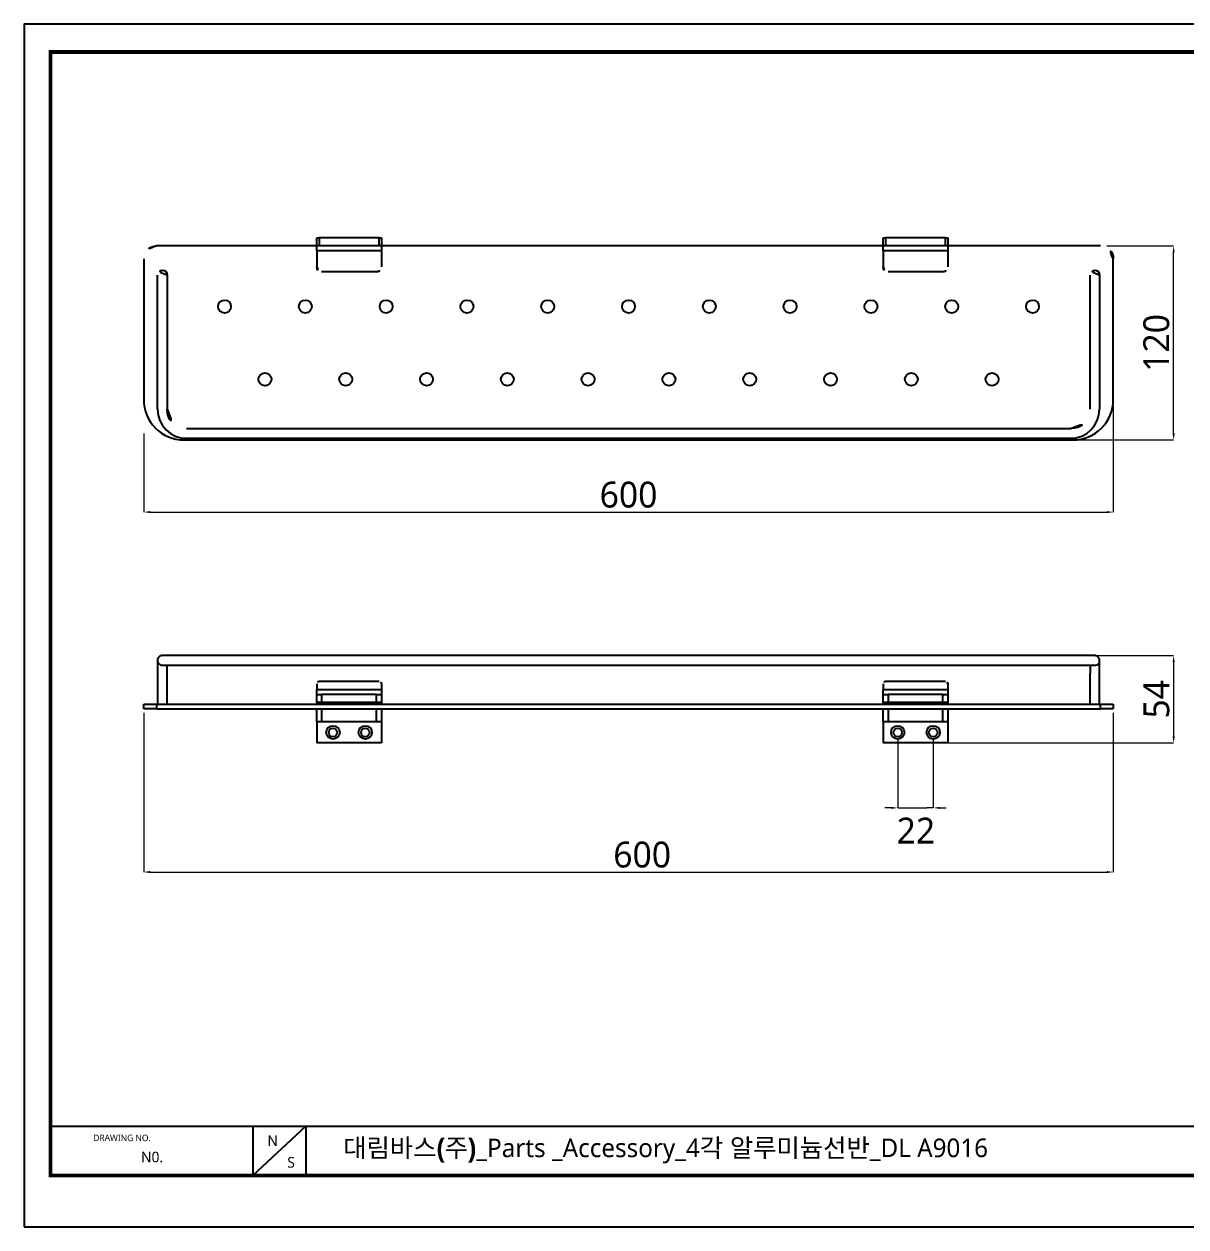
# Model space of a CAD drawing. Extents: x 16296677030 to 16296678118, y -37409617958 to -37409617214.
# Drawn here: x 16296677030 to 16296677749, y -37409617958 to -37409617214 of the extents above; entities that cross this region are included whole.
import ezdxf

# ---------------------------------------------------------------- set-up
doc = ezdxf.new("R2010")
doc.units = 0
doc.header["$LTSCALE"] = 10
doc.header["$MEASUREMENT"] = 0
doc.header["$PDMODE"] = 3
doc.header["$PDSIZE"] = -10
doc.layers.get('0').update_dxf_attribs({"linetype": 'CONTINUOUS'})
doc.layers.get('DEFPOINTS').update_dxf_attribs({"linetype": 'CONTINUOUS'})
doc.styles.add('Daelim Dimension', font='NanumGothic.ttf')
doc.dimstyles.new('DEFAULT', dxfattribs={"dimscale": 2, "dimtxt": 2, "dimasz": 2, "dimexe": 0, "dimexo": 2, "dimgap": 1, "dimtad": 1, "dimdec": 1, "dimzin": 9, "dimdsep": 46, "dimtxsty": 'Daelim Dimension', "dimcen": 0.5, "dimclrd": 252, "dimclre": 252, "dimclrt": 3, "dimadec": 1, "dimazin": 0, "dimtfac": 1, "dimtdec": 1, "dimtix": 1, "dimtmove": 0, "dimatfit": 3, "dimfxl": 1, "dimtolj": 1, "dimtzin": 1, "dimlwd": 9, "dimlwe": 9, "dimarcsym": 0})

# ---------------------------------------------------------------- blocks, each defined once
blk = doc.blocks.new('*D0')
at = {"color": 5, "lineweight": 9, "transparency": 16777216}
for p, q in [((16296677703.60092, -37409617450.142723), (16296677703.60092, -37409617515.789787)), ((16296677103.60092, -37409617467.142723), (16296677103.60092, -37409617515.789787)), ((16296677107.60092, -37409617515.789787), (16296677699.60092, -37409617515.789787))]:
    blk.add_line(p, q, dxfattribs=at)
at = {"color": 5, "transparency": 16777216}
for points in [[(16296677107.60092, -37409617515.123123), (16296677107.60092, -37409617516.456451), (16296677103.60092, -37409617515.789787)], [(16296677699.60092, -37409617515.123123), (16296677699.60092, -37409617516.456451), (16296677703.60092, -37409617515.789787)]]:
    blk.add_solid(points, dxfattribs=at)
at = {"layer": 'DEFPOINTS', "color": 0, "transparency": 16777216}
for p in [(16296677703.60092, -37409617446.142723), (16296677103.60092, -37409617463.142723), (16296677703.60092, -37409617515.789787)]:
    blk.add_point(p, dxfattribs=at)
at = {"color": 7, "transparency": 16777216, "insert": (16296677403.60092, -37409617505.0802), "char_height": 16, "attachment_point": 5, "style": 'Daelim Dimension'}
blk.add_mtext('\\A1;600', dxfattribs=at)
blk = doc.blocks.new('*D1')
at = {"color": 5, "lineweight": 9, "transparency": 16777216}
for p, q in [((16296677699.60092, -37409617351.14272), (16296677740.94155, -37409617351.14272)), ((16296677740.94155, -37409617467.14272), (16296677740.94155, -37409617355.14272)), ((16296677682.60092, -37409617471.14272), (16296677740.94155, -37409617471.14272))]:
    blk.add_line(p, q, dxfattribs=at)
at = {"color": 5, "transparency": 16777216}
for points in [[(16296677740.27488, -37409617355.14272), (16296677741.60822, -37409617355.14272), (16296677740.94155, -37409617351.14272)], [(16296677740.27488, -37409617467.14272), (16296677741.60822, -37409617467.14272), (16296677740.94155, -37409617471.14272)]]:
    blk.add_solid(points, dxfattribs=at)
at = {"layer": 'DEFPOINTS', "color": 0, "transparency": 16777216}
for p in [(16296677695.60092, -37409617351.14272), (16296677740.94155, -37409617351.14272), (16296677678.60092, -37409617471.14272)]:
    blk.add_point(p, dxfattribs=at)
at = {"color": 7, "transparency": 16777216, "insert": (16296677730.2663, -37409617411.14272), "char_height": 16, "attachment_point": 5, "rotation": 90, "style": 'Daelim Dimension'}
blk.add_mtext('\\A1;120', dxfattribs=at)
blk = doc.blocks.new('*D2')
at = {"color": 5, "lineweight": 9, "transparency": 16777216}
for p, q in [((16296677103.60092, -37409617640.072594), (16296677103.60092, -37409617738.468811)), ((16296677703.60092, -37409617640.072594), (16296677703.60092, -37409617738.468811)), ((16296677107.60092, -37409617738.468811), (16296677699.60092, -37409617738.468811))]:
    blk.add_line(p, q, dxfattribs=at)
at = {"color": 5, "transparency": 16777216}
for points in [[(16296677107.60092, -37409617737.802147), (16296677107.60092, -37409617739.135483), (16296677103.60092, -37409617738.468811)], [(16296677699.60092, -37409617737.802147), (16296677699.60092, -37409617739.135483), (16296677703.60092, -37409617738.468811)]]:
    blk.add_solid(points, dxfattribs=at)
at = {"layer": 'DEFPOINTS', "color": 0, "transparency": 16777216}
for p in [(16296677103.60092, -37409617636.072594), (16296677703.60092, -37409617636.072594), (16296677703.60092, -37409617738.468811)]:
    blk.add_point(p, dxfattribs=at)
at = {"color": 7, "transparency": 16777216, "insert": (16296677412.046829, -37409617727.759216), "char_height": 16, "attachment_point": 5, "style": 'Daelim Dimension'}
blk.add_mtext('\\A1;600', dxfattribs=at)
blk = doc.blocks.new('*D3')
at = {"color": 5, "lineweight": 9, "transparency": 16777216}
for p, q in [((16296677674.97374, -37409617604.572594), (16296677740.941549, -37409617604.572594)), ((16296677740.941549, -37409617608.572594), (16296677740.941549, -37409617654.572594)), ((16296677585.182171, -37409617658.572594), (16296677740.941549, -37409617658.572594))]:
    blk.add_line(p, q, dxfattribs=at)
at = {"color": 5, "transparency": 16777216}
for points in [[(16296677740.274879, -37409617608.572594), (16296677741.608219, -37409617608.572594), (16296677740.941549, -37409617604.572594)], [(16296677740.274879, -37409617654.572594), (16296677741.608219, -37409617654.572594), (16296677740.941549, -37409617658.572594)]]:
    blk.add_solid(points, dxfattribs=at)
at = {"layer": 'DEFPOINTS', "color": 0, "transparency": 16777216}
for p in [(16296677670.97374, -37409617604.572594), (16296677581.182171, -37409617658.572594), (16296677740.941549, -37409617658.572594)]:
    blk.add_point(p, dxfattribs=at)
at = {"color": 7, "transparency": 16777216, "insert": (16296677730.32353, -37409617631.572594), "char_height": 16, "attachment_point": 5, "rotation": 90, "style": 'Daelim Dimension'}
blk.add_mtext('\\A1;54', dxfattribs=at)
blk = doc.blocks.new('*D5')
at = {"color": 5, "lineweight": 9, "transparency": 16777216}
for p, q in [((16296677570.182171, -37409617656.072594), (16296677570.182171, -37409617698.763046)), ((16296677592.182171, -37409617656.072594), (16296677592.182171, -37409617698.763046)), ((16296677566.182171, -37409617698.763046), (16296677562.182171, -37409617698.763046)), ((16296677570.182171, -37409617698.763046), (16296677574.182171, -37409617698.763046)), ((16296677574.182171, -37409617698.763046), (16296677588.182171, -37409617698.763046)), ((16296677592.182171, -37409617698.763046), (16296677588.182171, -37409617698.763046)), ((16296677596.182171, -37409617698.763046), (16296677600.182171, -37409617698.763046))]:
    blk.add_line(p, q, dxfattribs=at)
at = {"color": 5, "transparency": 16777216}
for points in [[(16296677566.182171, -37409617698.09639), (16296677566.182171, -37409617699.429718), (16296677570.182171, -37409617698.763046)], [(16296677596.182171, -37409617698.09639), (16296677596.182171, -37409617699.429718), (16296677592.182171, -37409617698.763046)]]:
    blk.add_solid(points, dxfattribs=at)
at = {"layer": 'DEFPOINTS', "color": 0, "transparency": 16777216}
for p in [(16296677570.182171, -37409617652.072594), (16296677592.182171, -37409617652.072594), (16296677592.182171, -37409617698.763046)]:
    blk.add_point(p, dxfattribs=at)
at = {"color": 7, "transparency": 16777216, "insert": (16296677581.43166, -37409617712.810364), "char_height": 16, "attachment_point": 5, "style": 'Daelim Dimension'}
blk.add_mtext('\\A1;22', dxfattribs=at)

msp = doc.modelspace()

# ---------------------------------------------------------------- linework, layer by layer
at = {"color": 7, "linetype": 'Continuous'}
for p, q in [((16296677210.699659, -37409617351.142723), (16296677210.699659, -37409617346.142723)), ((16296677210.699659, -37409617346.142723), (16296677212.199659, -37409617346.142723)), ((16296677212.199659, -37409617346.142723), (16296677212.199659, -37409617351.142723)), ((16296677249.199659, -37409617346.142723), (16296677212.199659, -37409617346.142723)), ((16296677249.199659, -37409617351.142723), (16296677249.199659, -37409617346.142723)), ((16296677249.199659, -37409617346.142723), (16296677250.699659, -37409617346.142723)), ((16296677250.699659, -37409617346.142723), (16296677250.699659, -37409617351.142723)), ((16296677561.182171, -37409617351.142723), (16296677561.182171, -37409617346.142723)), ((16296677561.182171, -37409617346.142723), (16296677562.682171, -37409617346.142723)), ((16296677562.682171, -37409617346.142723), (16296677562.682171, -37409617351.142723)), ((16296677599.682171, -37409617346.142723), (16296677562.682171, -37409617346.142723)), ((16296677599.682171, -37409617351.142723), (16296677599.682171, -37409617346.142723)), ((16296677599.682171, -37409617346.142723), (16296677601.182171, -37409617346.142723)), ((16296677601.182171, -37409617346.142723), (16296677601.182171, -37409617351.142723)), ((16296677210.699659, -37409617351.142723), (16296677111.60092, -37409617351.142723)), ((16296677212.199659, -37409617351.142723), (16296677210.699659, -37409617351.142723)), ((16296677210.699659, -37409617354.142723), (16296677210.699659, -37409617351.142723)), ((16296677249.199659, -37409617351.142723), (16296677212.199659, -37409617351.142723)), ((16296677250.699659, -37409617351.142723), (16296677249.199659, -37409617351.142723)), ((16296677561.182171, -37409617351.142723), (16296677250.699659, -37409617351.142723)), ((16296677250.699659, -37409617351.142723), (16296677250.699659, -37409617354.142723)), ((16296677562.682171, -37409617351.142723), (16296677561.182171, -37409617351.142723)), ((16296677561.182171, -37409617354.142723), (16296677561.182171, -37409617351.142723)), ((16296677599.682171, -37409617351.142723), (16296677562.682171, -37409617351.142723)), ((16296677601.182171, -37409617351.142723), (16296677599.682171, -37409617351.142723)), ((16296677695.60092, -37409617351.142723), (16296677601.182171, -37409617351.142723)), ((16296677601.182171, -37409617351.142723), (16296677601.182171, -37409617354.142723)), ((16296677103.60092, -37409617359.142723), (16296677103.60092, -37409617446.142723)), ((16296677250.699659, -37409617354.142723), (16296677210.699659, -37409617354.142723)), ((16296677210.699659, -37409617354.142723), (16296677210.699659, -37409617364.142723)), ((16296677250.699659, -37409617354.142723), (16296677250.699659, -37409617364.142723)), ((16296677601.182171, -37409617354.142723), (16296677561.182171, -37409617354.142723)), ((16296677561.182171, -37409617354.142723), (16296677561.182171, -37409617364.142723)), ((16296677601.182171, -37409617354.142723), (16296677601.182171, -37409617364.142723)), ((16296677703.60092, -37409617446.142723), (16296677703.60092, -37409617359.142723)), ((16296677247.699659, -37409617367.142723), (16296677213.699659, -37409617367.142723)), ((16296677598.182171, -37409617367.142723), (16296677564.182171, -37409617367.142723)), ((16296677128.60092, -37409617471.142723), (16296677678.60092, -37409617471.142723)), ((16296677114.91169, -37409617610.559441), (16296677115.646799, -37409617610.522339)), ((16296677249.199659, -37409617620.572594), (16296677212.199659, -37409617620.572594)), ((16296677599.682171, -37409617620.572594), (16296677562.682171, -37409617620.572594)), ((16296677210.699659, -37409617622.072594), (16296677210.699659, -37409617625.572594)), ((16296677210.699659, -37409617625.572594), (16296677250.699659, -37409617625.572594)), ((16296677210.699659, -37409617628.572594), (16296677210.699659, -37409617625.572594)), ((16296677210.699659, -37409617633.572594), (16296677210.699659, -37409617628.572594)), ((16296677210.699659, -37409617628.572594), (16296677213.699659, -37409617628.572594)), ((16296677213.699659, -37409617628.572594), (16296677213.699659, -37409617633.572594)), ((16296677247.699659, -37409617628.572594), (16296677213.699659, -37409617628.572594)), ((16296677247.699659, -37409617633.572594), (16296677247.699659, -37409617628.572594)), ((16296677247.699659, -37409617628.572594), (16296677250.699659, -37409617628.572594)), ((16296677250.699659, -37409617622.072594), (16296677250.699659, -37409617625.572594)), ((16296677250.699659, -37409617625.572594), (16296677250.699659, -37409617628.572594)), ((16296677250.699659, -37409617628.572594), (16296677250.699659, -37409617633.572594)), ((16296677561.182171, -37409617622.072594), (16296677561.182171, -37409617625.572594)), ((16296677561.182171, -37409617625.572594), (16296677601.182171, -37409617625.572594)), ((16296677561.182171, -37409617628.572594), (16296677561.182171, -37409617625.572594)), ((16296677561.182171, -37409617633.572594), (16296677561.182171, -37409617628.572594)), ((16296677561.182171, -37409617628.572594), (16296677564.182171, -37409617628.572594)), ((16296677564.182171, -37409617628.572594), (16296677564.182171, -37409617633.572594)), ((16296677598.182171, -37409617628.572594), (16296677564.182171, -37409617628.572594)), ((16296677598.182171, -37409617633.572594), (16296677598.182171, -37409617628.572594)), ((16296677598.182171, -37409617628.572594), (16296677601.182171, -37409617628.572594)), ((16296677601.182171, -37409617622.072594), (16296677601.182171, -37409617625.572594)), ((16296677601.182171, -37409617625.572594), (16296677601.182171, -37409617628.572594)), ((16296677601.182171, -37409617628.572594), (16296677601.182171, -37409617633.572594)), ((16296677103.60092, -37409617637.572594), (16296677103.60092, -37409617634.572594)), ((16296677103.60092, -37409617634.572594), (16296677111.60092, -37409617634.572594)), ((16296677111.60092, -37409617634.572594), (16296677111.60092, -37409617637.572594)), ((16296677111.60092, -37409617634.572594), (16296677695.60092, -37409617634.572594)), ((16296677213.699659, -37409617633.572594), (16296677210.699659, -37409617633.572594)), ((16296677210.699659, -37409617633.572594), (16296677210.699659, -37409617634.572594)), ((16296677247.699659, -37409617633.572594), (16296677213.699659, -37409617633.572594)), ((16296677250.699659, -37409617633.572594), (16296677247.699659, -37409617633.572594)), ((16296677250.699659, -37409617633.572594), (16296677250.699659, -37409617634.572594)), ((16296677564.182171, -37409617633.572594), (16296677561.182171, -37409617633.572594)), ((16296677561.182171, -37409617633.572594), (16296677561.182171, -37409617634.572594)), ((16296677598.182171, -37409617633.572594), (16296677564.182171, -37409617633.572594)), ((16296677601.182171, -37409617633.572594), (16296677598.182171, -37409617633.572594)), ((16296677601.182171, -37409617633.572594), (16296677601.182171, -37409617634.572594)), ((16296677695.60092, -37409617637.572594), (16296677695.60092, -37409617634.572594)), ((16296677695.60092, -37409617634.572594), (16296677703.60092, -37409617634.572594)), ((16296677703.60092, -37409617634.572594), (16296677703.60092, -37409617637.572594)), ((16296677111.60092, -37409617637.572594), (16296677103.60092, -37409617637.572594)), ((16296677111.60092, -37409617637.572594), (16296677695.60092, -37409617637.572594)), ((16296677210.699659, -37409617645.572594), (16296677210.699659, -37409617637.572594)), ((16296677213.699659, -37409617637.572594), (16296677213.699659, -37409617645.572594)), ((16296677247.699659, -37409617645.572594), (16296677247.699659, -37409617637.572594)), ((16296677250.699659, -37409617637.572594), (16296677250.699659, -37409617645.572594)), ((16296677561.182171, -37409617645.572594), (16296677561.182171, -37409617637.572594)), ((16296677564.182171, -37409617637.572594), (16296677564.182171, -37409617645.572594)), ((16296677598.182171, -37409617645.572594), (16296677598.182171, -37409617637.572594)), ((16296677601.182171, -37409617637.572594), (16296677601.182171, -37409617645.572594)), ((16296677703.60092, -37409617637.572594), (16296677695.60092, -37409617637.572594)), ((16296677213.699659, -37409617645.572594), (16296677210.699659, -37409617645.572594)), ((16296677210.699659, -37409617645.572594), (16296677210.699659, -37409617658.572594)), ((16296677247.699659, -37409617645.572594), (16296677213.699659, -37409617645.572594)), ((16296677250.699659, -37409617645.572594), (16296677247.699659, -37409617645.572594)), ((16296677250.699659, -37409617645.572594), (16296677250.699659, -37409617658.572594)), ((16296677564.182171, -37409617645.572594), (16296677561.182171, -37409617645.572594)), ((16296677561.182171, -37409617645.572594), (16296677561.182171, -37409617658.572594)), ((16296677598.182171, -37409617645.572594), (16296677564.182171, -37409617645.572594)), ((16296677601.182171, -37409617645.572594), (16296677598.182171, -37409617645.572594)), ((16296677601.182171, -37409617645.572594), (16296677601.182171, -37409617658.572594)), ((16296677250.699659, -37409617658.572594), (16296677210.699659, -37409617658.572594)), ((16296677601.182171, -37409617658.572594), (16296677561.182171, -37409617658.572594))]:
    msp.add_line(p, q, dxfattribs=at)
at = {"ltscale": 0.5}
for p, q in [((16296677112.150101, -37409617452.142776), (16296677112.150101, -37409617369.142723)), ((16296677118.0516, -37409617369.142723), (16296677118.0516, -37409617452.146133)), ((16296677689.150169, -37409617369.142723), (16296677689.150169, -37409617452.146133)), ((16296677695.05167, -37409617369.142723), (16296677695.05167, -37409617452.149857)), ((16296677130.0438, -37409617464.142792), (16296677677.155689, -37409617464.142792)), ((16296677130.150101, -37409617470.142776), (16296677677.05167, -37409617470.142776))]:
    msp.add_line(p, q, dxfattribs=at)
at = {"color": 5}
msp.add_line((16296677045.86632, -37409617895.656578), (16296677863.59848, -37409617895.656578), dxfattribs=at)
at = {"color": 5, "ltscale": 40}
for p, q in [((16296677171.21339, -37409617895.656578), (16296677171.21339, -37409617926.258057)), ((16296677171.21339, -37409617895.656578), (16296677171.21339, -37409617926.258057)), ((16296677203.96459, -37409617895.656578), (16296677171.21339, -37409617926.258057)), ((16296677203.96459, -37409617895.656578), (16296677171.21339, -37409617926.258057)), ((16296677203.96459, -37409617895.656578), (16296677203.96459, -37409617926.258057)), ((16296677203.96459, -37409617895.656578), (16296677203.96459, -37409617926.258057))]:
    msp.add_line(p, q, dxfattribs=at)
at = {"ltscale": 0.5}
msp.add_lwpolyline([(16296677029.53594, -37409617958.004929), (16296678045.09594, -37409617958.004929), (16296678045.09594, -37409617213.884941), (16296677029.53594, -37409617213.884941)], close=True, dxfattribs=at)
at = {"color": 5, "linetype": 'ByBlock', "lineweight": 200, "const_width": 2.34}
msp.add_lwpolyline([(16296677045.86632, -37409617926.14238), (16296678028.666321, -37409617926.14238), (16296678028.666321, -37409617231.162369), (16296677045.86632, -37409617231.162369)], close=True, dxfattribs=at)
at = {"color": 7, "linetype": 'Continuous', "flags": 128}
for points in [[(16296677691.902109, -37409617604.579033), (16296677691.90406, -37409617604.57888), (16296677691.81731, -37409617604.577507), (16296677691.357281, -37409617604.57589), (16296677690.45372, -37409617604.574707), (16296677689.12472, -37409617604.573883), (16296677688.40962, -37409617604.573578), (16296677687.36047, -37409617604.573334), (16296677684.89517, -37409617604.572906), (16296677682.081829, -37409617604.572708), (16296677679.1413, -37409617604.572617), (16296677676.093479, -37409617604.572594), (16296677665.854, -37409617604.572594), (16296677646.78735, -37409617604.572594), (16296677629.365259, -37409617604.572594), (16296677611.45558, -37409617604.572594), (16296677589.52035, -37409617604.572594), (16296677567.26672, -37409617604.572594), (16296677545.11902, -37409617604.572594), (16296677521.509541, -37409617604.572594), (16296677498.019171, -37409617604.572594), (16296677474.642651, -37409617604.572594), (16296677451.84502, -37409617604.572594), (16296677430.09219, -37409617604.572594), (16296677411.303011, -37409617604.572594), (16296677393.366159, -37409617604.572594), (16296677375.863001, -37409617604.572594), (16296677358.163441, -37409617604.572594), (16296677340.270069, -37409617604.572594), (16296677316.404091, -37409617604.572594), (16296677291.832371, -37409617604.572594), (16296677266.756229, -37409617604.572594), (16296677238.206341, -37409617604.572594), (16296677209.3936, -37409617604.572594), (16296677179.922409, -37409617604.572594), (16296677164.62081, -37409617604.572594), (16296677148.684019, -37409617604.572594), (16296677132.37392, -37409617604.572594), (16296677129.32811, -37409617604.572609), (16296677126.272461, -37409617604.572693), (16296677123.42412, -37409617604.572937), (16296677120.43038, -37409617604.573479), (16296677119.125429, -37409617604.573921), (16296677117.90019, -37409617604.574509), (16296677116.01371, -37409617604.576241), (16296677114.993111, -37409617604.578972), (16296677114.87816, -37409617604.580811), (16296677114.85088, -37409617604.583023), (16296677114.781799, -37409617604.589607), (16296677114.703791, -37409617604.598991), (16296677114.57456, -37409617604.619133), (16296677114.2498, -37409617604.695847), (16296677113.97789, -37409617604.790718), (16296677113.6499, -37409617604.946838), (16296677113.281309, -37409617605.187424), (16296677112.8999, -37409617605.534081), (16296677112.876511, -37409617605.559624), (16296677112.86478, -37409617605.57267), (16296677112.85285, -37409617605.58609), (16296677112.82844, -37409617605.614059), (16296677112.803341, -37409617605.64357), (16296677112.69717, -37409617605.777588), (16296677112.584999, -37409617605.938522), (16296677112.471769, -37409617606.127731), (16296677112.32918, -37409617606.424751), (16296677112.210039, -37409617606.770798), (16296677112.12682, -37409617607.179153), (16296677112.10301, -37409617607.684868), (16296677112.194441, -37409617608.315826), (16296677112.49522, -37409617609.059319), (16296677112.91584, -37409617609.628181), (16296677113.520571, -37409617610.122597), (16296677114.27589, -37409617610.456917), (16296677114.68598, -37409617610.543762), (16296677115.10091, -37409617610.572594)], [(16296677695.10092, -37409617634.572594), (16296677695.09997, -37409617628.151314), (16296677695.096451, -37409617622.144531), (16296677695.09338, -37409617619.303047), (16296677695.08922, -37409617616.574257), (16296677695.08667, -37409617615.306419), (16296677695.08378, -37409617613.890343), (16296677695.08053, -37409617612.637962), (16296677695.07688, -37409617611.492142), (16296677695.06831, -37409617609.333313), (16296677695.06333, -37409617608.58387), (16296677695.05785, -37409617607.906372), (16296677695.05183, -37409617607.433693), (16296677695.04525, -37409617607.123718), (16296677695.01881, -37409617606.876411), (16296677694.98447, -37409617606.745087), (16296677694.94087, -37409617606.605743), (16296677694.848221, -37409617606.367493), (16296677694.722019, -37409617606.113213), (16296677694.556339, -37409617605.848953), (16296677694.403049, -37409617605.649002), (16296677694.22316, -37409617605.452187), (16296677694.122971, -37409617605.356438), (16296677694.070311, -37409617605.309509), (16296677694.01594, -37409617605.263321), (16296677693.959881, -37409617605.217957), (16296677693.791, -37409617605.093948), (16296677693.582371, -37409617604.963882), (16296677693.48447, -37409617604.910683), (16296677693.387779, -37409617604.862602), (16296677693.19919, -37409617604.780853), (16296677693.01861, -37409617604.716393), (16296677692.686991, -37409617604.630386), (16296677692.399929, -37409617604.587517), (16296677692.036671, -37409617604.57328), (16296677691.774139, -37409617604.590446)], [(16296677692.646641, -37409617604.622002), (16296677692.646799, -37409617604.622017), (16296677692.476561, -37409617604.599541), (16296677692.26676, -37409617604.57663), (16296677692.13283, -37409617604.568314), (16296677691.979191, -37409617604.56813), (16296677691.890539, -37409617604.573883)], [(16296677112.13765, -37409617608.081619), (16296677112.13439, -37409617608.087723), (16296677112.130699, -37409617608.311157), (16296677112.12726, -37409617608.724854), (16296677112.124069, -37409617609.274147), (16296677112.12113, -37409617610.061203), (16296677112.118429, -37409617611.081383), (16296677112.11595, -37409617612.160744), (16296677112.111641, -37409617614.834801), (16296677112.108141, -37409617617.78022), (16296677112.1054, -37409617620.867172), (16296677112.102831, -37409617625.22068), (16296677112.101379, -37409617629.705299), (16296677112.10092, -37409617634.572594)], [(16296677115.111071, -37409617610.572594), (16296677115.112659, -37409617610.572594), (16296677115.387621, -37409617610.572594), (16296677116.0119, -37409617610.572594), (16296677116.892481, -37409617610.572594), (16296677118.072451, -37409617610.572594), (16296677119.424009, -37409617610.572594), (16296677120.910431, -37409617610.572594), (16296677123.901529, -37409617610.572594), (16296677126.799709, -37409617610.572594), (16296677129.780809, -37409617610.572594), (16296677132.697479, -37409617610.572594), (16296677141.73415, -37409617610.572594), (16296677157.730391, -37409617610.572594), (16296677171.632759, -37409617610.572594), (16296677185.23732, -37409617610.572594), (16296677209.2729, -37409617610.572594), (16296677232.925791, -37409617610.572594), (16296677274.26672, -37409617610.572594), (16296677314.812229, -37409617610.572594), (16296677331.05862, -37409617610.572594), (16296677347.350691, -37409617610.572594), (16296677363.683001, -37409617610.572594), (16296677380.04574, -37409617610.572594), (16296677395.96899, -37409617610.572594), (16296677410.849369, -37409617610.572594), (16296677424.9767, -37409617610.572594), (16296677438.352819, -37409617610.572594), (16296677451.10541, -37409617610.572594), (16296677467.35553, -37409617610.572594), (16296677484.64024, -37409617610.572594), (16296677502.799709, -37409617610.572594), (16296677521.06076, -37409617610.572594), (16296677539.32436, -37409617610.572594), (16296677557.26722, -37409617610.572594), (16296677575.218321, -37409617610.572594), (16296677593.17358, -37409617610.572594), (16296677611.520651, -37409617610.572594), (16296677622.34136, -37409617610.572594), (16296677633.44383, -37409617610.572594), (16296677644.82291, -37409617610.572594), (16296677656.252399, -37409617610.572594), (16296677666.89151, -37409617610.572594), (16296677676.477699, -37409617610.572594), (16296677680.97193, -37409617610.572594), (16296677685.271641, -37409617610.572594), (16296677687.17778, -37409617610.572594), (16296677688.301109, -37409617610.572594), (16296677689.13883, -37409617610.572594), (16296677689.99379, -37409617610.572594), (16296677690.72373, -37409617610.572578), (16296677691.78569, -37409617610.572563), (16296677691.99127, -37409617610.572487)], [(16296677118.10092, -37409617634.572594), (16296677118.100019, -37409617627.954109), (16296677118.09712, -37409617621.862762), (16296677118.09536, -37409617619.551323), (16296677118.09322, -37409617617.359894), (16296677118.09067, -37409617615.18763), (16296677118.08769, -37409617613.067253), (16296677118.083759, -37409617610.914886), (16296677118.082911, -37409617610.572594)], [(16296677689.236349, -37409617610.572594), (16296677689.20999, -37409617612.239349), (16296677689.18502, -37409617614.27298), (16296677689.163099, -37409617616.775787), (16296677689.144329, -37409617619.492821), (16296677689.12883, -37409617622.29187), (16296677689.107941, -37409617628.235947), (16296677689.10092, -37409617634.572594)], [(16296677691.112761, -37409617610.405144), (16296677691.09413, -37409617610.398682), (16296677691.199739, -37409617610.434067), (16296677691.285851, -37409617610.45977), (16296677691.394159, -37409617610.488159), (16296677691.52437, -37409617610.51667), (16296677691.675859, -37409617610.542328), (16296677692.0327, -37409617610.571808), (16296677692.789089, -37409617610.492592), (16296677693.553591, -37409617610.197418), (16296677693.871799, -37409617609.994164), (16296677694.122419, -37409617609.789268), (16296677694.311489, -37409617609.600807), (16296677694.447371, -37409617609.441994), (16296677694.591709, -37409617609.244751), (16296677694.597191, -37409617609.236267)]]:
    msp.add_lwpolyline(points, dxfattribs=at)
at = {"color": 7, "linetype": 'Continuous'}
for centre, radius in [((16296677153.60088, -37409617388.642723), 4), ((16296677203.60088, -37409617388.642723), 4), ((16296677253.60088, -37409617388.642723), 4), ((16296677303.600809, -37409617388.642723), 4), ((16296677353.600809, -37409617388.642723), 4), ((16296677403.60088, -37409617388.642723), 4), ((16296677453.600809, -37409617388.642723), 4), ((16296677503.60088, -37409617388.642723), 4), ((16296677553.600809, -37409617388.642723), 4), ((16296677603.60088, -37409617388.642723), 4), ((16296677653.60088, -37409617388.642723), 4), ((16296677178.60092, -37409617433.642723), 4), ((16296677228.60092, -37409617433.642723), 4), ((16296677278.60092, -37409617433.642723), 4), ((16296677328.60092, -37409617433.642723), 4), ((16296677378.60092, -37409617433.642723), 4), ((16296677428.60092, -37409617433.642723), 4), ((16296677478.60092, -37409617433.642723), 4), ((16296677528.60092, -37409617433.642723), 4), ((16296677578.60092, -37409617433.642723), 4), ((16296677628.60092, -37409617433.642723), 4), ((16296677220.699659, -37409617652.072594), 4.15), ((16296677220.699659, -37409617652.072594), 2.65), ((16296677240.699659, -37409617652.072594), 4.15), ((16296677240.699659, -37409617652.072594), 2.65), ((16296677570.182171, -37409617652.072594), 4.15), ((16296677570.182171, -37409617652.072594), 2.65), ((16296677592.182171, -37409617652.072594), 4.15), ((16296677592.182171, -37409617652.072594), 2.65)]:
    msp.add_circle(centre, radius, dxfattribs=at)
for centre, radius, start, end in [((16296677111.60092, -37409617359.142723), 8, 90, 180), ((16296677695.60092, -37409617359.142723), 8, 0, 90), ((16296677213.699659, -37409617364.142723), 3, 180, 270), ((16296677247.699659, -37409617364.142723), 3, 270, 0), ((16296677564.182171, -37409617364.142723), 3, 180, 270), ((16296677598.182171, -37409617364.142723), 3, 270, 0), ((16296677128.60092, -37409617446.142723), 25, 180, 270), ((16296677678.60092, -37409617446.142723), 25, 270, 0), ((16296677212.199659, -37409617622.072594), 1.5, 90, 180), ((16296677249.199659, -37409617622.072594), 1.5, 0, 90), ((16296677562.682171, -37409617622.072594), 1.5, 90, 180), ((16296677599.682171, -37409617622.072594), 1.5, 0, 90)]:
    msp.add_arc(centre, radius, start, end, dxfattribs=at)
at = {"ltscale": 0.5}
for centre, radius, start, end in [((16296677115.100849, -37409617369.142723), 2.950748, 0, 179.94710703), ((16296677692.10092, -37409617369.142723), 2.950748, 0.05289297, 180), ((16296677130.150101, -37409617452.142776), 18, 180, 270), ((16296677130.0516, -37409617452.142792), 12, 180, 270), ((16296677677.05167, -37409617452.142776), 18, 270, 0), ((16296677677.150169, -37409617452.142792), 12, 270, 0)]:
    msp.add_arc(centre, radius, start, end, dxfattribs=at)

# ---------------------------------------------------------------- texts
at = {"color": 5, "ltscale": 40, "style": 'Daelim Dimension'}
msp.add_text('DRAWING NO.', height=4.00765758, dxfattribs=at).set_placement((16296677072.344049, -37409617904.914703))
at = {"attachment_point": 1, "style": 'Daelim Dimension'}
for s, insert, char_height, width in [('N', (16296677180.12129, -37409617901.393822), 6.558433, 9.15300448), ('N0. ', (16296677101.937851, -37409617911.469414), 6.5584328, 41.14335375), ('S', (16296677192.42779, -37409617914.761574), 6.558433, 9.15300448)]:
    msp.add_mtext(s, dxfattribs=dict(at, insert=insert, char_height=char_height, width=width))
at = {"color": 2, "insert": (16296677227.04479, -37409617903.335129), "char_height": 11.49876, "width": 546.05760711, "attachment_point": 1, "style": 'Daelim Dimension'}
msp.add_mtext('{\\fPretendard Variable SemiBold|b0|i0|c129|p2;대림바스(주)}_Parts _Accessory_4{\\fGulim|b0|i0|c129|p50;각 알루미늄선반}_DL A9016', dxfattribs=at)

# ---------------------------------------------------------------- dimensions: what is measured, and where the dimension line sits
at = {"color": 5}
for base, p1, p2, picture, middle in [((16296677740.941549, -37409617351.142723), (16296677678.60092, -37409617471.142723), (16296677695.60092, -37409617351.142723), '*D1', (16296677740.941561, -37409617411.142723)), ((16296677740.941549, -37409617658.572594), (16296677670.97374, -37409617604.572594), (16296677581.182171, -37409617658.572594), '*D3', (16296677740.941561, -37409617631.572594))]:
    dim = msp.add_linear_dim(base=base, p1=p1, p2=p2, angle=90, dimstyle='DEFAULT', override={"dimtxt": 8, "dimclrd": 5, "dimclre": 5, "dimclrt": 7}, dxfattribs=at)
    dim.commit()
    dim.dimension.update_dxf_attribs({"geometry": picture, "text_midpoint": middle, "dimtype": 160})
dim = msp.add_linear_dim(base=(16296677703.60092, -37409617515.789787), p1=(16296677103.60092, -37409617463.142723), p2=(16296677703.60092, -37409617446.142723), dimstyle='DEFAULT', override={"dimtxt": 8, "dimclrd": 5, "dimclre": 5, "dimclrt": 7}, dxfattribs=at)
dim.commit()
dim.dimension.update_dxf_attribs({"geometry": '*D0', "text_midpoint": (16296677403.60092, -37409617505.0802)})
for base, p1, p2, override, picture, middle in [((16296677703.60092, -37409617738.468811), (16296677103.60092, -37409617636.072594), (16296677703.60092, -37409617636.072594), {"dimtxt": 8, "dimclrd": 5, "dimclre": 5, "dimclrt": 7}, '*D2', (16296677412.046829, -37409617738.468811)), ((16296677592.182171, -37409617698.763046), (16296677570.182171, -37409617652.072594), (16296677592.182171, -37409617652.072594), {"dimtxt": 8, "dimclrd": 5, "dimclre": 5, "dimclrt": 7, "dimtmove": 2}, '*D5', (16296677581.43166, -37409617712.810364))]:
    dim = msp.add_linear_dim(base=base, p1=p1, p2=p2, dimstyle='DEFAULT', override=override, dxfattribs=at)
    dim.commit()
    dim.dimension.update_dxf_attribs({"geometry": picture, "text_midpoint": middle, "dimtype": 160})

doc.saveas('drawing.dxf')
